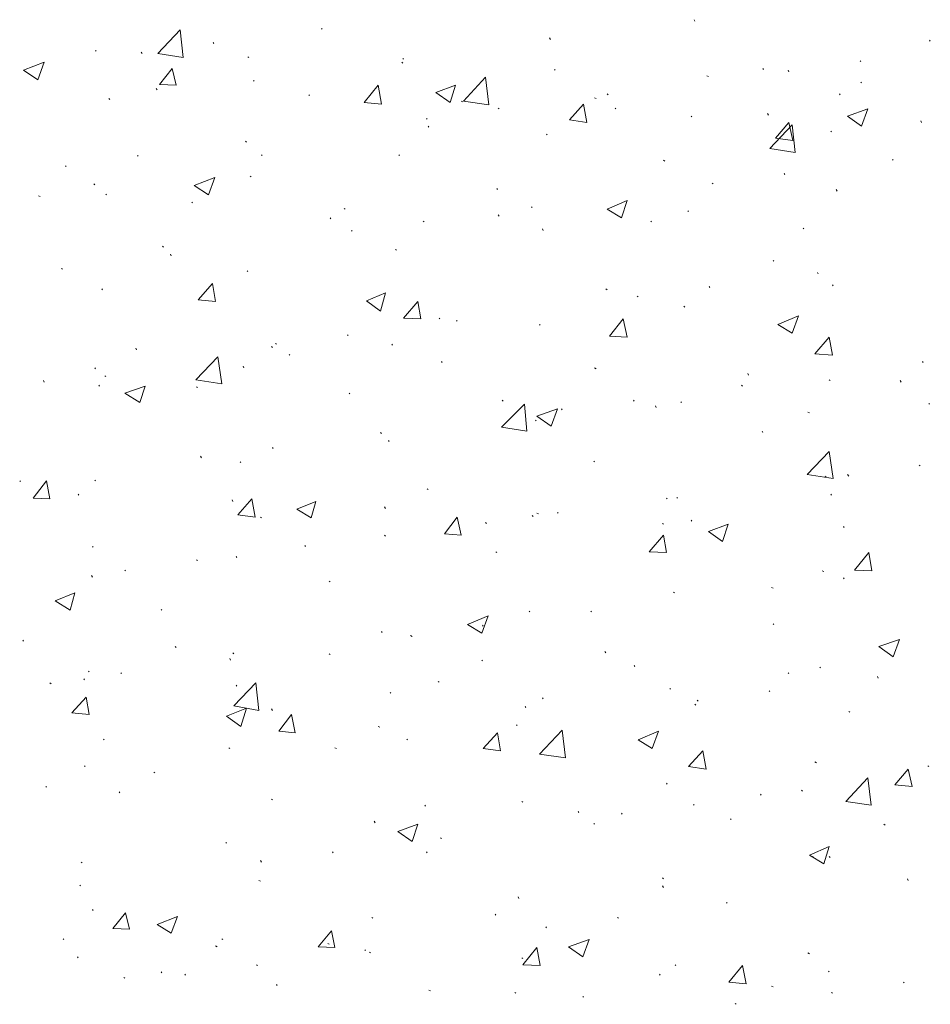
# Model space of a CAD drawing. Header units: millimetres. Extents: x 2928 to 3112, y 1220 to 1280.
# Drawn here: x 2943.571 to 2945.493, y 1258.214 to 1260.292 of the extents above; entities that cross this region are included whole.
import ezdxf

# ---------------------------------------------------------------- set-up
doc = ezdxf.new("R2010")
doc.units = ezdxf.units.MM

msp = doc.modelspace()

# ---------------------------------------------------------------- linework, layer by layer
at = {"color": 92, "linetype": 'Continuous', "lineweight": 13, "true_color": 0x00b800}
for points in [[(2944.99637, 1260.28889), (2944.9947, 1260.29223), (2944.9947, 1260.29223)], [(2943.86302, 1260.22056), (2943.90969, 1260.27056), (2943.90969, 1260.27056)], [(2943.91635, 1260.21223), (2943.90969, 1260.27056), (2943.90969, 1260.27056)], [(2944.20969, 1260.27223), (2944.20803, 1260.27389), (2944.20803, 1260.27389)], [(2943.98136, 1260.24223), (2943.97969, 1260.24389), (2943.97969, 1260.24389)], [(2944.69137, 1260.25056), (2944.6897, 1260.25389), (2944.6897, 1260.25389)], [(2945.49304, 1260.24723), (2945.49138, 1260.24889), (2945.49138, 1260.24889)], [(2943.73302, 1260.22556), (2943.73135, 1260.22723), (2943.73135, 1260.22723)], [(2943.82969, 1260.22056), (2943.82802, 1260.22389), (2943.82802, 1260.22389)], [(2943.86302, 1260.22056), (2943.91635, 1260.21223), (2943.91635, 1260.21223)], [(2943.57968, 1260.18556), (2943.62302, 1260.20223), (2943.62302, 1260.20223)], [(2943.60968, 1260.16556), (2943.62302, 1260.20223), (2943.62302, 1260.20223)], [(2944.05469, 1260.21223), (2944.05302, 1260.21389), (2944.05302, 1260.21389)], [(2944.37969, 1260.20056), (2944.37803, 1260.20223), (2944.37803, 1260.20223)], [(2944.38136, 1260.20889), (2944.37969, 1260.21056), (2944.37969, 1260.21056)], [(2945.34637, 1260.20389), (2945.34471, 1260.20556), (2945.34471, 1260.20556)], [(2943.57968, 1260.18556), (2943.60968, 1260.16556), (2943.60968, 1260.16556)], [(2943.86635, 1260.15556), (2943.89302, 1260.18889), (2943.89302, 1260.18889)], [(2943.90135, 1260.15389), (2943.89302, 1260.18889), (2943.89302, 1260.18889)], [(2944.70137, 1260.18556), (2944.6997, 1260.18722), (2944.6997, 1260.18722)], [(2945.0247, 1260.17222), (2945.02137, 1260.17389), (2945.02137, 1260.17389)], [(2945.14137, 1260.18722), (2945.13971, 1260.18889), (2945.13971, 1260.18889)], [(2945.19471, 1260.18222), (2945.19304, 1260.18556), (2945.19304, 1260.18556)], [(2943.86635, 1260.15556), (2943.90135, 1260.15389), (2943.90135, 1260.15389)], [(2944.06636, 1260.16222), (2944.06469, 1260.16389), (2944.06469, 1260.16389)], [(2944.29803, 1260.11722), (2944.32803, 1260.15389), (2944.32803, 1260.15389)], [(2944.33469, 1260.11389), (2944.32803, 1260.15389), (2944.32803, 1260.15389)], [(2944.4497, 1260.13889), (2944.49136, 1260.15389), (2944.49136, 1260.15389)], [(2944.4797, 1260.11722), (2944.49136, 1260.15389), (2944.49136, 1260.15389)], [(2944.50803, 1260.12056), (2944.5547, 1260.17056), (2944.5547, 1260.17056)], [(2944.56136, 1260.11222), (2944.5547, 1260.17056), (2944.5547, 1260.17056)], [(2945.34804, 1260.15889), (2945.34637, 1260.16056), (2945.34637, 1260.16056)], [(2943.86135, 1260.14389), (2943.85969, 1260.14722), (2943.85969, 1260.14722)], [(2944.18302, 1260.13222), (2944.18136, 1260.13389), (2944.18136, 1260.13389)], [(2944.4497, 1260.13889), (2944.4797, 1260.11722), (2944.4797, 1260.11722)], [(2944.81303, 1260.13389), (2944.81137, 1260.13556), (2944.81137, 1260.13556)], [(2945.30304, 1260.13389), (2945.30137, 1260.13556), (2945.30137, 1260.13556)], [(2943.76135, 1260.12389), (2943.75969, 1260.12556), (2943.75969, 1260.12556)], [(2944.29803, 1260.11722), (2944.33469, 1260.11389), (2944.33469, 1260.11389)], [(2944.50636, 1260.11889), (2944.50303, 1260.12056), (2944.50303, 1260.12056)], [(2944.50803, 1260.12056), (2944.56136, 1260.11222), (2944.56136, 1260.11222)], [(2944.73137, 1260.08056), (2944.76137, 1260.11389), (2944.76137, 1260.11389)], [(2944.76803, 1260.07556), (2944.76137, 1260.11389), (2944.76137, 1260.11389)], [(2944.78803, 1260.12556), (2944.7847, 1260.12722), (2944.7847, 1260.12722)], [(2944.58303, 1260.10389), (2944.58136, 1260.10556), (2944.58136, 1260.10556)], [(2944.8297, 1260.10389), (2944.82803, 1260.10556), (2944.82803, 1260.10556)], [(2945.15137, 1260.09056), (2945.14971, 1260.09389), (2945.14971, 1260.09389)], [(2945.31804, 1260.08889), (2945.36138, 1260.10389), (2945.36138, 1260.10389)], [(2945.34804, 1260.06722), (2945.36138, 1260.10389), (2945.36138, 1260.10389)], [(2944.43136, 1260.08222), (2944.4297, 1260.08389), (2944.4297, 1260.08389)], [(2944.73137, 1260.08056), (2944.76803, 1260.07556), (2944.76803, 1260.07556)], [(2944.9897, 1260.08722), (2944.98804, 1260.08889), (2944.98804, 1260.08889)], [(2945.15471, 1260.02056), (2945.20137, 1260.07056), (2945.20137, 1260.07056)], [(2945.16637, 1260.04222), (2945.19471, 1260.07556), (2945.19471, 1260.07556)], [(2945.20304, 1260.03722), (2945.19471, 1260.07556), (2945.19471, 1260.07556)], [(2945.20804, 1260.01222), (2945.20137, 1260.07056), (2945.20137, 1260.07056)], [(2945.31804, 1260.08889), (2945.34804, 1260.06722), (2945.34804, 1260.06722)], [(2945.47471, 1260.07556), (2945.47304, 1260.07889), (2945.47304, 1260.07889)], [(2944.4347, 1260.06556), (2944.43303, 1260.06722), (2944.43303, 1260.06722)], [(2944.6847, 1260.04889), (2944.68303, 1260.05056), (2944.68303, 1260.05056)], [(2945.28471, 1260.05556), (2945.28304, 1260.05722), (2945.28304, 1260.05722)], [(2944.04969, 1260.03389), (2944.04802, 1260.03556), (2944.04802, 1260.03556)], [(2945.16637, 1260.04222), (2945.20304, 1260.03722), (2945.20304, 1260.03722)], [(2945.15471, 1260.02056), (2945.20804, 1260.01222), (2945.20804, 1260.01222)], [(2943.82135, 1260.00389), (2943.81969, 1260.00556), (2943.81969, 1260.00556)], [(2944.08302, 1260.00556), (2944.08136, 1260.00722), (2944.08136, 1260.00722)], [(2944.37303, 1260.00556), (2944.37136, 1260.00722), (2944.37136, 1260.00722)], [(2944.93304, 1259.99389), (2944.9297, 1259.99556), (2944.9297, 1259.99556)], [(2945.41471, 1259.99556), (2945.41304, 1259.99722), (2945.41304, 1259.99722)], [(2943.66968, 1259.98222), (2943.66802, 1259.98389), (2943.66802, 1259.98389)], [(2945.18637, 1259.96556), (2945.18471, 1259.96722), (2945.18471, 1259.96722)], [(2943.72969, 1259.94389), (2943.72802, 1259.94555), (2943.72802, 1259.94555)], [(2943.93969, 1259.94222), (2943.98302, 1259.95889), (2943.98302, 1259.95889)], [(2943.96969, 1259.92222), (2943.98302, 1259.95889), (2943.98302, 1259.95889)], [(2944.05969, 1259.96055), (2944.05802, 1259.96222), (2944.05802, 1259.96222)], [(2945.0347, 1259.94555), (2945.03304, 1259.94722), (2945.03304, 1259.94722)], [(2943.93969, 1259.94222), (2943.96969, 1259.92222), (2943.96969, 1259.92222)], [(2944.5797, 1259.93389), (2944.57803, 1259.93555), (2944.57803, 1259.93555)], [(2945.29637, 1259.93055), (2945.29471, 1259.93389), (2945.29471, 1259.93389)], [(2943.61468, 1259.91889), (2943.61135, 1259.92055), (2943.61135, 1259.92055)], [(2943.75469, 1259.92222), (2943.75302, 1259.92389), (2943.75302, 1259.92389)], [(2943.93635, 1259.90555), (2943.93469, 1259.90722), (2943.93469, 1259.90722)], [(2944.81137, 1259.89222), (2944.85303, 1259.91055), (2944.85303, 1259.91055)], [(2944.84137, 1259.87389), (2944.85303, 1259.91055), (2944.85303, 1259.91055)], [(2944.25803, 1259.89222), (2944.25636, 1259.89389), (2944.25636, 1259.89389)], [(2944.65303, 1259.89555), (2944.65136, 1259.89722), (2944.65136, 1259.89722)], [(2944.81137, 1259.89222), (2944.84137, 1259.87389), (2944.84137, 1259.87389)], [(2944.98304, 1259.88722), (2944.98137, 1259.88889), (2944.98137, 1259.88889)], [(2944.22803, 1259.87222), (2944.22636, 1259.87389), (2944.22636, 1259.87389)], [(2944.42469, 1259.86555), (2944.42303, 1259.86722), (2944.42303, 1259.86722)], [(2944.58303, 1259.87722), (2944.58136, 1259.88055), (2944.58136, 1259.88055)], [(2944.9047, 1259.86555), (2944.90304, 1259.86722), (2944.90304, 1259.86722)], [(2944.27303, 1259.84555), (2944.27136, 1259.84722), (2944.27136, 1259.84722)], [(2944.67637, 1259.84722), (2944.6747, 1259.85055), (2944.6747, 1259.85055)], [(2945.22637, 1259.85055), (2945.22471, 1259.85222), (2945.22471, 1259.85222)], [(2943.87469, 1259.81222), (2943.87302, 1259.81389), (2943.87302, 1259.81389)], [(2944.36636, 1259.80555), (2944.36469, 1259.80722), (2944.36469, 1259.80722)], [(2943.89135, 1259.79389), (2943.88969, 1259.79722), (2943.88969, 1259.79722)], [(2945.16304, 1259.78222), (2945.16137, 1259.78389), (2945.16137, 1259.78389)], [(2943.66135, 1259.76555), (2943.65968, 1259.76722), (2943.65968, 1259.76722)], [(2944.05302, 1259.76055), (2944.05136, 1259.76222), (2944.05136, 1259.76222)], [(2945.25637, 1259.75555), (2945.25471, 1259.75889), (2945.25471, 1259.75889)], [(2943.74635, 1259.72222), (2943.74469, 1259.72388), (2943.74469, 1259.72388)], [(2943.94802, 1259.70055), (2943.97802, 1259.73555), (2943.97802, 1259.73555)], [(2943.98469, 1259.69722), (2943.97802, 1259.73555), (2943.97802, 1259.73555)], [(2944.81137, 1259.72222), (2944.80803, 1259.72388), (2944.80803, 1259.72388)], [(2945.02804, 1259.72722), (2945.02637, 1259.72888), (2945.02637, 1259.72888)], [(2945.28804, 1259.73055), (2945.28637, 1259.73222), (2945.28637, 1259.73222)], [(2943.94802, 1259.70055), (2943.98469, 1259.69722), (2943.98469, 1259.69722)], [(2944.30303, 1259.69888), (2944.34303, 1259.71555), (2944.34303, 1259.71555)], [(2944.30303, 1259.69888), (2944.33303, 1259.67722), (2944.33303, 1259.67722)], [(2944.33303, 1259.67722), (2944.34303, 1259.71555), (2944.34303, 1259.71555)], [(2944.38136, 1259.66222), (2944.41136, 1259.69722), (2944.41136, 1259.69722)], [(2944.41803, 1259.66055), (2944.41136, 1259.69722), (2944.41136, 1259.69722)], [(2944.87637, 1259.70722), (2944.8747, 1259.70888), (2944.8747, 1259.70888)], [(2944.9747, 1259.68555), (2944.97304, 1259.68722), (2944.97304, 1259.68722)], [(2944.38136, 1259.66222), (2944.41803, 1259.66055), (2944.41803, 1259.66055)], [(2944.45803, 1259.66055), (2944.45636, 1259.66222), (2944.45636, 1259.66222)], [(2944.4947, 1259.65555), (2944.49303, 1259.65722), (2944.49303, 1259.65722)], [(2944.81637, 1259.62388), (2944.8447, 1259.66055), (2944.8447, 1259.66055)], [(2944.85303, 1259.62222), (2944.8447, 1259.66055), (2944.8447, 1259.66055)], [(2945.17137, 1259.64888), (2945.21471, 1259.66722), (2945.21471, 1259.66722)], [(2945.20137, 1259.63055), (2945.21471, 1259.66722), (2945.21471, 1259.66722)], [(2944.6697, 1259.64722), (2944.66803, 1259.64888), (2944.66803, 1259.64888)], [(2945.17137, 1259.64888), (2945.20137, 1259.63055), (2945.20137, 1259.63055)], [(2944.26469, 1259.62555), (2944.26303, 1259.62722), (2944.26303, 1259.62722)], [(2944.81637, 1259.62388), (2944.85303, 1259.62222), (2944.85303, 1259.62222)], [(2945.24971, 1259.58722), (2945.27971, 1259.62222), (2945.27971, 1259.62222)], [(2945.28637, 1259.58388), (2945.27971, 1259.62222), (2945.27971, 1259.62222)], [(2943.81802, 1259.59555), (2943.81635, 1259.59888), (2943.81635, 1259.59888)], [(2944.10469, 1259.60055), (2944.10302, 1259.60222), (2944.10302, 1259.60222)], [(2944.11302, 1259.60722), (2944.11136, 1259.60888), (2944.11136, 1259.60888)], [(2944.35803, 1259.60555), (2944.35636, 1259.60722), (2944.35636, 1259.60722)], [(2943.94302, 1259.53222), (2943.98969, 1259.58055), (2943.98969, 1259.58055)], [(2943.99802, 1259.52388), (2943.98969, 1259.58055), (2943.98969, 1259.58055)], [(2944.14136, 1259.58388), (2944.13969, 1259.58555), (2944.13969, 1259.58555)], [(2945.24971, 1259.58722), (2945.28637, 1259.58388), (2945.28637, 1259.58388)], [(2943.73135, 1259.55555), (2943.72969, 1259.55722), (2943.72969, 1259.55722)], [(2944.04469, 1259.55722), (2944.04302, 1259.56055), (2944.04302, 1259.56055)], [(2944.46303, 1259.56888), (2944.46136, 1259.57055), (2944.46136, 1259.57055)], [(2944.78803, 1259.55555), (2944.7847, 1259.55722), (2944.7847, 1259.55722)], [(2945.47804, 1259.56888), (2945.47638, 1259.57055), (2945.47638, 1259.57055)], [(2943.62302, 1259.52722), (2943.62135, 1259.53055), (2943.62135, 1259.53055)], [(2943.75302, 1259.53888), (2943.75135, 1259.54055), (2943.75135, 1259.54055)], [(2943.94302, 1259.53222), (2943.99802, 1259.52388), (2943.99802, 1259.52388)], [(2945.1097, 1259.54222), (2945.10804, 1259.54555), (2945.10804, 1259.54555)], [(2945.28137, 1259.53055), (2945.27971, 1259.53222), (2945.27971, 1259.53222)], [(2945.43138, 1259.52722), (2945.42971, 1259.53055), (2945.42971, 1259.53055)], [(2943.73969, 1259.51888), (2943.73802, 1259.52055), (2943.73802, 1259.52055)], [(2943.79302, 1259.50388), (2943.83635, 1259.51888), (2943.83635, 1259.51888)], [(2943.82469, 1259.48388), (2943.83635, 1259.51888), (2943.83635, 1259.51888)], [(2943.94635, 1259.51555), (2943.94469, 1259.51722), (2943.94469, 1259.51722)], [(2945.09637, 1259.51888), (2945.0947, 1259.52055), (2945.0947, 1259.52055)], [(2943.79302, 1259.50388), (2943.82469, 1259.48388), (2943.82469, 1259.48388)], [(2944.26803, 1259.50222), (2944.26636, 1259.50388), (2944.26636, 1259.50388)], [(2944.59136, 1259.48721), (2944.5897, 1259.48888), (2944.5897, 1259.48888)], [(2944.86803, 1259.48721), (2944.86637, 1259.48888), (2944.86637, 1259.48888)], [(2944.58803, 1259.43221), (2944.63636, 1259.48055), (2944.63636, 1259.48055)], [(2944.64136, 1259.42388), (2944.63636, 1259.48055), (2944.63636, 1259.48055)], [(2944.66303, 1259.45555), (2944.70637, 1259.47055), (2944.70637, 1259.47055)], [(2944.69303, 1259.43388), (2944.70637, 1259.47055), (2944.70637, 1259.47055)], [(2944.71637, 1259.46888), (2944.7147, 1259.47055), (2944.7147, 1259.47055)], [(2944.9147, 1259.47388), (2944.91304, 1259.47721), (2944.91304, 1259.47721)], [(2944.96804, 1259.48388), (2944.96637, 1259.48555), (2944.96637, 1259.48555)], [(2945.49138, 1259.48055), (2945.48971, 1259.48221), (2945.48971, 1259.48221)], [(2944.66137, 1259.44555), (2944.6597, 1259.44721), (2944.6597, 1259.44721)], [(2944.66303, 1259.45555), (2944.69303, 1259.43388), (2944.69303, 1259.43388)], [(2945.23804, 1259.46221), (2945.23471, 1259.46388), (2945.23471, 1259.46388)], [(2944.58803, 1259.43221), (2944.64136, 1259.42388), (2944.64136, 1259.42388)], [(2944.33469, 1259.41888), (2944.33303, 1259.42055), (2944.33303, 1259.42055)], [(2945.13971, 1259.42055), (2945.13804, 1259.42388), (2945.13804, 1259.42388)], [(2944.10636, 1259.38721), (2944.10469, 1259.38888), (2944.10469, 1259.38888)], [(2944.35136, 1259.40221), (2944.34969, 1259.40388), (2944.34969, 1259.40388)], [(2943.95469, 1259.36721), (2943.95302, 1259.37055), (2943.95302, 1259.37055)], [(2945.23304, 1259.33221), (2945.27971, 1259.38055), (2945.27971, 1259.38055)], [(2945.28804, 1259.32388), (2945.27971, 1259.38055), (2945.27971, 1259.38055)], [(2944.03802, 1259.35721), (2944.03636, 1259.35888), (2944.03636, 1259.35888)], [(2944.7847, 1259.35888), (2944.78303, 1259.36055), (2944.78303, 1259.36055)], [(2945.47138, 1259.35055), (2945.46971, 1259.35221), (2945.46971, 1259.35221)], [(2945.23304, 1259.33221), (2945.28804, 1259.32388), (2945.28804, 1259.32388)], [(2945.27304, 1259.32721), (2945.27137, 1259.32888), (2945.27137, 1259.32888)], [(2945.32137, 1259.32888), (2945.31804, 1259.33221), (2945.31804, 1259.33221)], [(2943.57302, 1259.31721), (2943.57135, 1259.31888), (2943.57135, 1259.31888)], [(2943.59968, 1259.28221), (2943.62802, 1259.31888), (2943.62802, 1259.31888)], [(2943.63468, 1259.28055), (2943.62802, 1259.31888), (2943.62802, 1259.31888)], [(2943.73135, 1259.31888), (2943.72969, 1259.32055), (2943.72969, 1259.32055)], [(2944.43303, 1259.30055), (2944.43136, 1259.30221), (2944.43136, 1259.30221)], [(2943.59968, 1259.28221), (2943.63468, 1259.28055), (2943.63468, 1259.28055)], [(2943.69635, 1259.28888), (2943.69468, 1259.29055), (2943.69468, 1259.29055)], [(2944.03136, 1259.24721), (2944.06136, 1259.28055), (2944.06136, 1259.28055)], [(2944.06802, 1259.24221), (2944.06136, 1259.28055), (2944.06136, 1259.28055)], [(2944.93804, 1259.28055), (2944.93637, 1259.28221), (2944.93637, 1259.28221)], [(2944.9597, 1259.28221), (2944.95804, 1259.28388), (2944.95804, 1259.28388)], [(2945.28471, 1259.28888), (2945.28304, 1259.29055), (2945.28304, 1259.29055)], [(2944.02136, 1259.27555), (2944.01969, 1259.27888), (2944.01969, 1259.27888)], [(2944.15636, 1259.25888), (2944.19636, 1259.27555), (2944.19636, 1259.27555)], [(2944.18636, 1259.24054), (2944.19636, 1259.27555), (2944.19636, 1259.27555)], [(2944.34303, 1259.26054), (2944.34136, 1259.26388), (2944.34136, 1259.26388)], [(2944.03136, 1259.24721), (2944.06802, 1259.24221), (2944.06802, 1259.24221)], [(2944.08136, 1259.24054), (2944.07969, 1259.24221), (2944.07969, 1259.24221)], [(2944.15636, 1259.25888), (2944.18636, 1259.24054), (2944.18636, 1259.24054)], [(2944.46803, 1259.20721), (2944.4947, 1259.24221), (2944.4947, 1259.24221)], [(2944.50303, 1259.20388), (2944.4947, 1259.24221), (2944.4947, 1259.24221)], [(2944.6547, 1259.24388), (2944.65303, 1259.24554), (2944.65303, 1259.24554)], [(2944.66637, 1259.24888), (2944.66303, 1259.25054), (2944.66303, 1259.25054)], [(2944.70803, 1259.25054), (2944.70637, 1259.25221), (2944.70637, 1259.25221)], [(2944.55636, 1259.22888), (2944.5547, 1259.23054), (2944.5547, 1259.23054)], [(2944.9297, 1259.22721), (2944.92804, 1259.22888), (2944.92804, 1259.22888)], [(2944.9897, 1259.23388), (2944.98804, 1259.23554), (2944.98804, 1259.23554)], [(2945.0247, 1259.21221), (2945.06637, 1259.22721), (2945.06637, 1259.22721)], [(2945.0547, 1259.19054), (2945.06637, 1259.22721), (2945.06637, 1259.22721)], [(2945.31137, 1259.22054), (2945.30971, 1259.22221), (2945.30971, 1259.22221)], [(2944.34303, 1259.20221), (2944.34136, 1259.20388), (2944.34136, 1259.20388)], [(2944.46803, 1259.20721), (2944.50303, 1259.20388), (2944.50303, 1259.20388)], [(2944.8997, 1259.16888), (2944.9297, 1259.20388), (2944.9297, 1259.20388)], [(2944.93637, 1259.16721), (2944.9297, 1259.20388), (2944.9297, 1259.20388)], [(2945.0247, 1259.21221), (2945.0547, 1259.19054), (2945.0547, 1259.19054)], [(2943.72635, 1259.17888), (2943.72468, 1259.18054), (2943.72468, 1259.18054)], [(2944.17469, 1259.18054), (2944.17302, 1259.18221), (2944.17302, 1259.18221)], [(2944.02969, 1259.15721), (2944.02802, 1259.15888), (2944.02802, 1259.15888)], [(2944.57803, 1259.16721), (2944.57636, 1259.16888), (2944.57636, 1259.16888)], [(2944.8997, 1259.16888), (2944.93637, 1259.16721), (2944.93637, 1259.16721)], [(2945.33304, 1259.13054), (2945.36304, 1259.16721), (2945.36304, 1259.16721)], [(2945.36971, 1259.12888), (2945.36304, 1259.16721), (2945.36304, 1259.16721)], [(2943.94635, 1259.15054), (2943.94469, 1259.15221), (2943.94469, 1259.15221)], [(2943.72468, 1259.11554), (2943.72302, 1259.11888), (2943.72302, 1259.11888)], [(2943.79469, 1259.12888), (2943.79302, 1259.13054), (2943.79302, 1259.13054)], [(2945.26804, 1259.12721), (2945.26471, 1259.12888), (2945.26471, 1259.12888)], [(2945.33304, 1259.13054), (2945.36971, 1259.12888), (2945.36971, 1259.12888)], [(2944.22636, 1259.10554), (2944.22469, 1259.10721), (2944.22469, 1259.10721)], [(2945.16137, 1259.09221), (2945.15804, 1259.09388), (2945.15804, 1259.09388)], [(2945.31137, 1259.11221), (2945.30971, 1259.11388), (2945.30971, 1259.11388)], [(2943.64635, 1259.06554), (2943.68802, 1259.08221), (2943.68802, 1259.08221)], [(2943.67802, 1259.04554), (2943.68802, 1259.08221), (2943.68802, 1259.08221)], [(2944.95304, 1259.08221), (2944.95137, 1259.08388), (2944.95137, 1259.08388)], [(2943.64635, 1259.06554), (2943.67802, 1259.04554), (2943.67802, 1259.04554)], [(2943.87135, 1259.04554), (2943.86969, 1259.04721), (2943.86969, 1259.04721)], [(2944.51636, 1259.01554), (2944.5597, 1259.03388), (2944.5597, 1259.03388)], [(2944.54636, 1258.99721), (2944.5597, 1259.03388), (2944.5597, 1259.03388)], [(2944.64803, 1259.04221), (2944.64636, 1259.04388), (2944.64636, 1259.04388)], [(2944.77803, 1259.04221), (2944.77637, 1259.04388), (2944.77637, 1259.04388)], [(2944.51636, 1259.01554), (2944.54636, 1258.99721), (2944.54636, 1258.99721)], [(2944.5497, 1259.01221), (2944.54803, 1259.01387), (2944.54803, 1259.01387)], [(2945.16304, 1259.01554), (2945.16137, 1259.01721), (2945.16137, 1259.01721)], [(2944.33636, 1258.99887), (2944.33469, 1259.00054), (2944.33469, 1259.00054)], [(2944.39969, 1258.99054), (2944.39636, 1258.99221), (2944.39636, 1258.99221)], [(2943.57968, 1258.98054), (2943.57802, 1258.98221), (2943.57802, 1258.98221)], [(2943.90135, 1258.96721), (2943.89969, 1258.96887), (2943.89969, 1258.96887)], [(2945.38471, 1258.96887), (2945.42804, 1258.98387), (2945.42804, 1258.98387)], [(2945.38471, 1258.96887), (2945.41471, 1258.94721), (2945.41471, 1258.94721)], [(2945.41471, 1258.94721), (2945.42804, 1258.98387), (2945.42804, 1258.98387)], [(2944.02302, 1258.95387), (2944.02136, 1258.95554), (2944.02136, 1258.95554)], [(2944.22636, 1258.95221), (2944.22469, 1258.95387), (2944.22469, 1258.95387)], [(2944.80803, 1258.95554), (2944.80637, 1258.95887), (2944.80637, 1258.95887)], [(2944.01636, 1258.94054), (2944.01469, 1258.94387), (2944.01469, 1258.94387)], [(2944.54803, 1258.93887), (2944.54636, 1258.94054), (2944.54636, 1258.94054)], [(2944.8697, 1258.92721), (2944.86803, 1258.92887), (2944.86803, 1258.92887)], [(2943.71802, 1258.91554), (2943.71635, 1258.91721), (2943.71635, 1258.91721)], [(2943.78635, 1258.91221), (2943.78469, 1258.91387), (2943.78469, 1258.91387)], [(2945.19471, 1258.91221), (2945.19304, 1258.91387), (2945.19304, 1258.91387)], [(2945.26137, 1258.92387), (2945.25971, 1258.92554), (2945.25971, 1258.92554)], [(2943.63802, 1258.89054), (2943.63468, 1258.89221), (2943.63468, 1258.89221)], [(2943.70802, 1258.89887), (2943.70635, 1258.90054), (2943.70635, 1258.90054)], [(2944.02302, 1258.84387), (2944.06969, 1258.89221), (2944.06969, 1258.89221)], [(2944.02969, 1258.88554), (2944.02802, 1258.88721), (2944.02802, 1258.88721)], [(2944.07636, 1258.83387), (2944.06969, 1258.89221), (2944.06969, 1258.89221)], [(2944.45636, 1258.89387), (2944.4547, 1258.89554), (2944.4547, 1258.89554)], [(2945.38304, 1258.90221), (2945.38138, 1258.90554), (2945.38138, 1258.90554)], [(2944.35469, 1258.87054), (2944.35303, 1258.87221), (2944.35303, 1258.87221)], [(2944.9447, 1258.87887), (2944.94304, 1258.88054), (2944.94304, 1258.88054)], [(2945.15471, 1258.87387), (2945.15304, 1258.87554), (2945.15304, 1258.87554)], [(2943.68135, 1258.82887), (2943.71135, 1258.86221), (2943.71135, 1258.86221)], [(2943.71802, 1258.82554), (2943.71135, 1258.86221), (2943.71135, 1258.86221)], [(2944.02302, 1258.84387), (2944.07636, 1258.83387), (2944.07636, 1258.83387)], [(2944.67637, 1258.85887), (2944.6747, 1258.86054), (2944.6747, 1258.86054)], [(2944.99804, 1258.84554), (2944.99637, 1258.84721), (2944.99637, 1258.84721)], [(2945.00304, 1258.85387), (2945.00137, 1258.85554), (2945.00137, 1258.85554)], [(2943.68135, 1258.82887), (2943.71802, 1258.82554), (2943.71802, 1258.82554)], [(2944.00802, 1258.82221), (2944.04969, 1258.83887), (2944.04969, 1258.83887)], [(2944.03802, 1258.80054), (2944.04969, 1258.83887), (2944.04969, 1258.83887)], [(2944.10469, 1258.83387), (2944.10302, 1258.83721), (2944.10302, 1258.83721)], [(2944.11802, 1258.79054), (2944.14469, 1258.82554), (2944.14469, 1258.82554)], [(2944.15302, 1258.7872), (2944.14469, 1258.82554), (2944.14469, 1258.82554)], [(2944.6397, 1258.84054), (2944.63803, 1258.84221), (2944.63803, 1258.84221)], [(2945.32304, 1258.83054), (2945.32137, 1258.83221), (2945.32137, 1258.83221)], [(2944.00802, 1258.82221), (2944.03802, 1258.80054), (2944.03802, 1258.80054)], [(2944.62136, 1258.80221), (2944.6197, 1258.80387), (2944.6197, 1258.80387)], [(2944.11802, 1258.79054), (2944.15302, 1258.7872), (2944.15302, 1258.7872)], [(2944.33136, 1258.79887), (2944.32803, 1258.80054), (2944.32803, 1258.80054)], [(2944.5497, 1258.75387), (2944.5797, 1258.7872), (2944.5797, 1258.7872)], [(2944.58636, 1258.74887), (2944.5797, 1258.7872), (2944.5797, 1258.7872)], [(2944.66803, 1258.7422), (2944.71637, 1258.7922), (2944.71637, 1258.7922)], [(2944.72303, 1258.73387), (2944.71637, 1258.7922), (2944.71637, 1258.7922)], [(2944.87637, 1258.7722), (2944.9197, 1258.79054), (2944.9197, 1258.79054)], [(2944.90637, 1258.75387), (2944.9197, 1258.79054), (2944.9197, 1258.79054)], [(2943.74969, 1258.7722), (2943.74802, 1258.77387), (2943.74802, 1258.77387)], [(2944.38969, 1258.7722), (2944.38803, 1258.77387), (2944.38803, 1258.77387)], [(2944.87637, 1258.7722), (2944.90637, 1258.75387), (2944.90637, 1258.75387)], [(2944.01469, 1258.75387), (2944.01302, 1258.75554), (2944.01302, 1258.75554)], [(2944.23969, 1258.75387), (2944.23636, 1258.75554), (2944.23636, 1258.75554)], [(2944.5497, 1258.75387), (2944.58636, 1258.74887), (2944.58636, 1258.74887)], [(2944.66803, 1258.7422), (2944.72303, 1258.73387), (2944.72303, 1258.73387)], [(2944.98304, 1258.71554), (2945.01304, 1258.74887), (2945.01304, 1258.74887)], [(2945.0197, 1258.71054), (2945.01304, 1258.74887), (2945.01304, 1258.74887)], [(2945.25304, 1258.72387), (2945.24971, 1258.72554), (2945.24971, 1258.72554)], [(2943.70968, 1258.71554), (2943.70802, 1258.7172), (2943.70802, 1258.7172)], [(2943.85635, 1258.7022), (2943.85469, 1258.70387), (2943.85469, 1258.70387)], [(2944.98304, 1258.71554), (2945.0197, 1258.71054), (2945.0197, 1258.71054)], [(2945.41804, 1258.6772), (2945.44638, 1258.71054), (2945.44638, 1258.71054)], [(2945.45471, 1258.67387), (2945.44638, 1258.71054), (2945.44638, 1258.71054)], [(2945.48971, 1258.71554), (2945.48804, 1258.7172), (2945.48804, 1258.7172)], [(2944.93804, 1258.67887), (2944.93637, 1258.68054), (2944.93637, 1258.68054)], [(2945.31471, 1258.6422), (2945.36138, 1258.6922), (2945.36138, 1258.6922)], [(2945.36804, 1258.63387), (2945.36138, 1258.6922), (2945.36138, 1258.6922)], [(2943.62802, 1258.6722), (2943.62635, 1258.67387), (2943.62635, 1258.67387)], [(2943.78302, 1258.66054), (2943.78135, 1258.6622), (2943.78135, 1258.6622)], [(2945.13637, 1258.65554), (2945.13471, 1258.6572), (2945.13471, 1258.6572)], [(2945.22304, 1258.66387), (2945.22137, 1258.66554), (2945.22137, 1258.66554)], [(2945.41804, 1258.6772), (2945.45471, 1258.67387), (2945.45471, 1258.67387)], [(2944.10469, 1258.64554), (2944.10302, 1258.6472), (2944.10302, 1258.6472)], [(2944.63303, 1258.64054), (2944.63136, 1258.6422), (2944.63136, 1258.6422)], [(2945.31471, 1258.6422), (2945.36804, 1258.63387), (2945.36804, 1258.63387)], [(2944.42803, 1258.6322), (2944.42636, 1258.63387), (2944.42636, 1258.63387)], [(2944.75137, 1258.61887), (2944.7497, 1258.62054), (2944.7497, 1258.62054)], [(2944.84303, 1258.61554), (2944.84137, 1258.6172), (2944.84137, 1258.6172)], [(2944.9947, 1258.63387), (2944.99304, 1258.63554), (2944.99304, 1258.63554)], [(2944.32136, 1258.5972), (2944.31969, 1258.60054), (2944.31969, 1258.60054)], [(2944.7847, 1258.59387), (2944.78303, 1258.59554), (2944.78303, 1258.59554)], [(2945.07304, 1258.60387), (2945.07137, 1258.60554), (2945.07137, 1258.60554)], [(2944.36969, 1258.57887), (2944.41136, 1258.59387), (2944.41136, 1258.59387)], [(2944.36969, 1258.57887), (2944.39969, 1258.5572), (2944.39969, 1258.5572)], [(2944.39969, 1258.5572), (2944.41136, 1258.59387), (2944.41136, 1258.59387)], [(2945.39804, 1258.5922), (2945.39471, 1258.59387), (2945.39471, 1258.59387)], [(2944.00802, 1258.55387), (2944.00636, 1258.55553), (2944.00636, 1258.55553)], [(2944.46136, 1258.56387), (2944.4597, 1258.56554), (2944.4597, 1258.56554)], [(2944.23303, 1258.53387), (2944.23136, 1258.53553), (2944.23136, 1258.53553)], [(2944.43136, 1258.53387), (2944.4297, 1258.53553), (2944.4297, 1258.53553)], [(2945.23804, 1258.52887), (2945.27971, 1258.5472), (2945.27971, 1258.5472)], [(2945.26804, 1258.51053), (2945.27971, 1258.5472), (2945.27971, 1258.5472)], [(2943.70302, 1258.5122), (2943.70135, 1258.51387), (2943.70135, 1258.51387)], [(2944.08136, 1258.51387), (2944.07969, 1258.5172), (2944.07969, 1258.5172)], [(2945.23804, 1258.52887), (2945.26804, 1258.51053), (2945.26804, 1258.51053)], [(2945.24637, 1258.52387), (2945.24471, 1258.52553), (2945.24471, 1258.52553)], [(2945.28137, 1258.52387), (2945.27971, 1258.52553), (2945.27971, 1258.52553)], [(2944.07969, 1258.47387), (2944.07636, 1258.47553), (2944.07636, 1258.47553)], [(2944.9297, 1258.47887), (2944.92804, 1258.48053), (2944.92804, 1258.48053)], [(2945.44638, 1258.47553), (2945.44471, 1258.47887), (2945.44471, 1258.47887)], [(2943.69968, 1258.46387), (2943.69802, 1258.46553), (2943.69802, 1258.46553)], [(2944.9297, 1258.46053), (2944.92804, 1258.46387), (2944.92804, 1258.46387)], [(2944.6247, 1258.4372), (2944.62303, 1258.44053), (2944.62303, 1258.44053)], [(2945.0647, 1258.4272), (2945.06304, 1258.42887), (2945.06304, 1258.42887)], [(2943.72635, 1258.4122), (2943.72468, 1258.41387), (2943.72468, 1258.41387)], [(2943.76802, 1258.37387), (2943.79469, 1258.4072), (2943.79469, 1258.4072)], [(2943.80302, 1258.3722), (2943.79469, 1258.4072), (2943.79469, 1258.4072)], [(2943.86135, 1258.3822), (2943.90469, 1258.39887), (2943.90469, 1258.39887)], [(2943.89135, 1258.36387), (2943.90469, 1258.39887), (2943.90469, 1258.39887)], [(2944.31636, 1258.39553), (2944.31469, 1258.3972), (2944.31469, 1258.3972)], [(2944.57636, 1258.4022), (2944.5747, 1258.40387), (2944.5747, 1258.40387)], [(2944.8347, 1258.39553), (2944.83303, 1258.3972), (2944.83303, 1258.3972)], [(2943.76802, 1258.37387), (2943.80302, 1258.3722), (2943.80302, 1258.3722)], [(2943.86135, 1258.3822), (2943.89135, 1258.36387), (2943.89135, 1258.36387)], [(2944.20136, 1258.33553), (2944.22969, 1258.36887), (2944.22969, 1258.36887)], [(2944.23636, 1258.33387), (2944.22969, 1258.36887), (2944.22969, 1258.36887)], [(2944.68303, 1258.37553), (2944.68137, 1258.3772), (2944.68137, 1258.3772)], [(2943.66468, 1258.35053), (2943.66302, 1258.3522), (2943.66302, 1258.3522)], [(2943.99969, 1258.35053), (2943.99802, 1258.3522), (2943.99802, 1258.3522)], [(2944.7297, 1258.33553), (2944.77303, 1258.35053), (2944.77303, 1258.35053)], [(2944.7597, 1258.31386), (2944.77303, 1258.35053), (2944.77303, 1258.35053)], [(2943.98802, 1258.33553), (2943.98469, 1258.3372), (2943.98469, 1258.3372)], [(2944.20136, 1258.33553), (2944.23636, 1258.33387), (2944.23636, 1258.33387)], [(2944.22469, 1258.34053), (2944.22136, 1258.3422), (2944.22136, 1258.3422)], [(2944.30136, 1258.3272), (2944.29969, 1258.32886), (2944.29969, 1258.32886)], [(2944.63303, 1258.2972), (2944.66303, 1258.33387), (2944.66303, 1258.33387)], [(2944.6697, 1258.29553), (2944.66303, 1258.33387), (2944.66303, 1258.33387)], [(2944.7297, 1258.33553), (2944.7597, 1258.31386), (2944.7597, 1258.31386)], [(2943.69468, 1258.3122), (2943.69302, 1258.31386), (2943.69302, 1258.31386)], [(2944.31136, 1258.3222), (2944.30969, 1258.32386), (2944.30969, 1258.32386)], [(2944.63303, 1258.31053), (2944.63136, 1258.3122), (2944.63136, 1258.3122)], [(2945.23804, 1258.32053), (2945.23471, 1258.3222), (2945.23471, 1258.3222)], [(2944.07302, 1258.29553), (2944.07136, 1258.2972), (2944.07136, 1258.2972)], [(2944.63303, 1258.2972), (2944.6697, 1258.29553), (2944.6697, 1258.29553)], [(2944.95637, 1258.29553), (2944.9547, 1258.2972), (2944.9547, 1258.2972)], [(2945.06804, 1258.26053), (2945.09637, 1258.29553), (2945.09637, 1258.29553)], [(2945.1047, 1258.2572), (2945.09637, 1258.29553), (2945.09637, 1258.29553)], [(2945.27971, 1258.2822), (2945.27804, 1258.28386), (2945.27804, 1258.28386)], [(2943.79302, 1258.26886), (2943.79135, 1258.27053), (2943.79135, 1258.27053)], [(2943.87135, 1258.28053), (2943.86969, 1258.2822), (2943.86969, 1258.2822)], [(2943.92135, 1258.27553), (2943.91969, 1258.2772), (2943.91969, 1258.2772)], [(2944.92304, 1258.27553), (2944.92137, 1258.2772), (2944.92137, 1258.2772)], [(2944.11469, 1258.25386), (2944.11302, 1258.25553), (2944.11302, 1258.25553)], [(2944.43803, 1258.2422), (2944.4347, 1258.24386), (2944.4347, 1258.24386)], [(2945.06804, 1258.26053), (2945.1047, 1258.2572), (2945.1047, 1258.2572)], [(2945.16137, 1258.25053), (2945.15804, 1258.2522), (2945.15804, 1258.2522)], [(2945.43804, 1258.25886), (2945.43638, 1258.26053), (2945.43638, 1258.26053)], [(2944.61803, 1258.2372), (2944.61636, 1258.23886), (2944.61636, 1258.23886)], [(2944.76137, 1258.22886), (2944.7597, 1258.23053), (2944.7597, 1258.23053)], [(2945.28637, 1258.2372), (2945.28471, 1258.23886), (2945.28471, 1258.23886)], [(2945.08304, 1258.21386), (2945.08137, 1258.21553), (2945.08137, 1258.21553)]]:
    msp.add_lwpolyline(points, dxfattribs=at)

doc.saveas('drawing.dxf')
